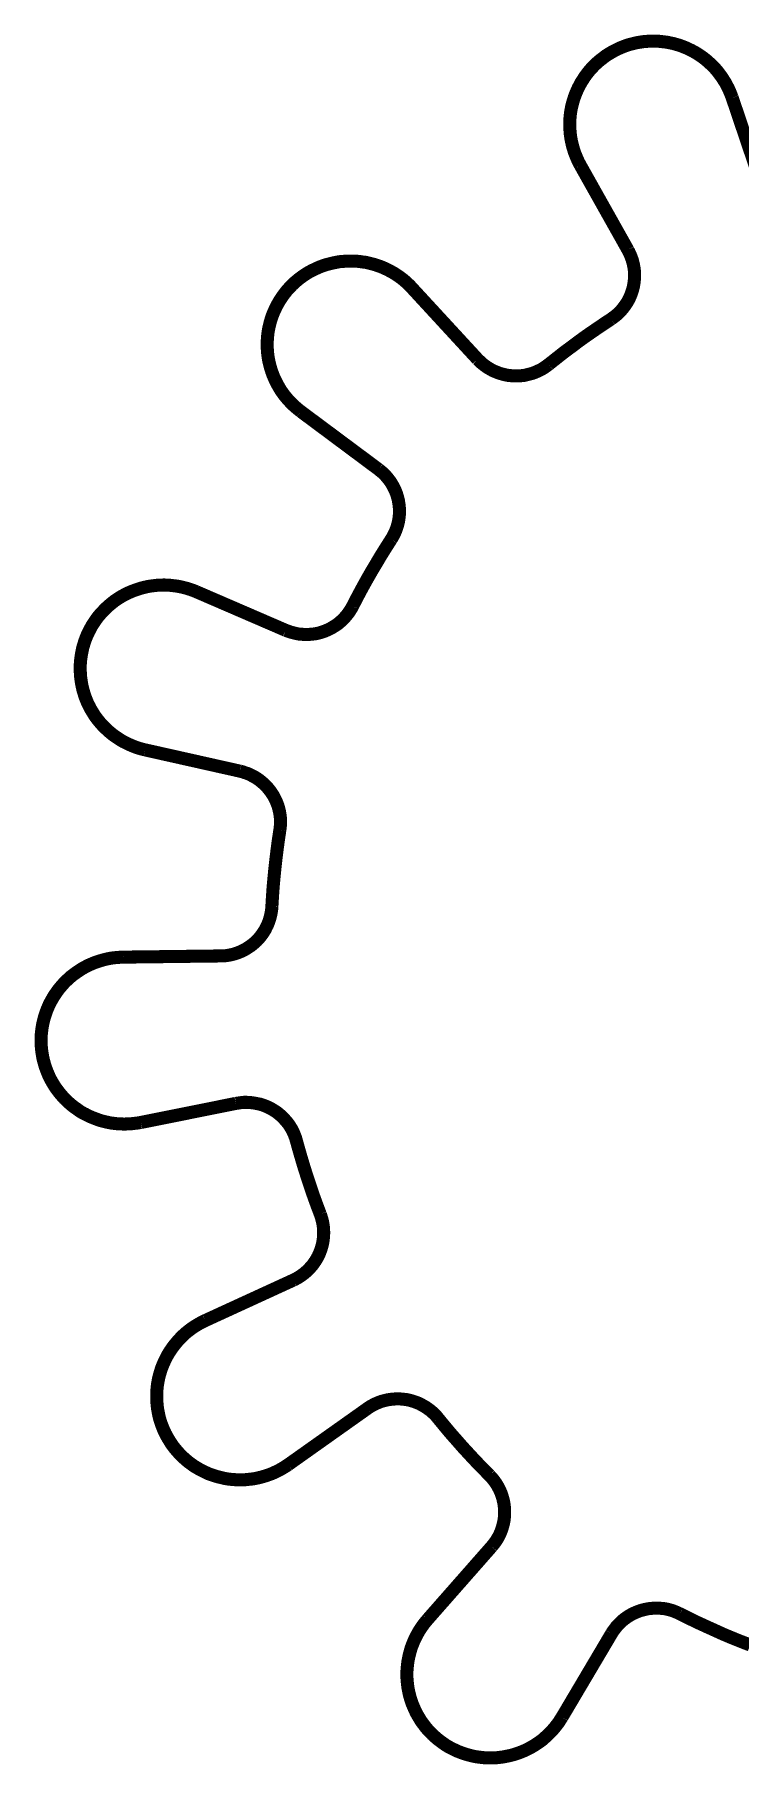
# Model space of a CAD drawing. Extents: x 0.4 to 23.1, y 0.4 to 16.1.
# Drawn here: x 1.398 to 1.931, y 10.478 to 11.784 of the extents above; entities that cross this region are included whole.
import ezdxf

# ---------------------------------------------------------------- set-up
doc = ezdxf.new("R2010")
doc.units = 0
doc.layers.get('0').update_dxf_attribs({"linetype": 'CONTINUOUS'})

msp = doc.modelspace()

# ---------------------------------------------------------------- linework, layer by layer
at = {"color": 0, "const_width": 0.00985}
for points in [[(1.92486, 11.7361), (1.92399, 11.7384), (1.92301, 11.7408), (1.92199, 11.7431), (1.92085, 11.7453), (1.91965, 11.7476), (1.91829, 11.7497), (1.91694, 11.7518), (1.9139, 11.7559), (1.91228, 11.7578), (1.91054, 11.7597), (1.90875, 11.7614), (1.9069, 11.7631), (1.90494, 11.7648), (1.903, 11.7663), (1.90093, 11.7678), (1.89882, 11.7692), (1.89665, 11.7705), (1.89442, 11.7717), (1.89219, 11.7728), (1.88986, 11.7739), (1.88753, 11.7748), (1.88514, 11.7757), (1.88276, 11.7764), (1.88032, 11.7771), (1.87782, 11.7776), (1.87537, 11.7781), (1.87283, 11.7784), (1.87033, 11.7787), (1.86783, 11.7789), (1.86529, 11.7789), (1.86279, 11.7789), (1.86025, 11.7787), (1.85775, 11.7785), (1.85525, 11.7781), (1.85275, 11.7777), (1.85026, 11.7771), (1.84782, 11.7765), (1.84543, 11.7758), (1.84304, 11.7749), (1.84071, 11.774), (1.83838, 11.7729), (1.83615, 11.7718), (1.83393, 11.7706), (1.83176, 11.7693), (1.82964, 11.768), (1.82758, 11.7664), (1.82557, 11.7649), (1.82362, 11.7633), (1.82178, 11.7616), (1.81999, 11.7598), (1.81825, 11.758), (1.81662, 11.7561), (1.81506, 11.7541), (1.81358, 11.7521), (1.81218, 11.7499), (1.81082, 11.7478), (1.80963, 11.7456), (1.80843, 11.7433), (1.8074, 11.741), (1.80643, 11.7387), (1.80556, 11.7363), (1.80479, 11.7339), (1.80414, 11.7315), (1.80354, 11.7291), (1.80306, 11.7266), (1.80268, 11.7241), (1.8024, 11.7216), (1.80225, 11.719), (1.80219, 11.7165), (1.80219, 11.714), (1.80236, 11.7115), (1.80257, 11.7089), (1.8029, 11.7064), (1.80333, 11.7039), (1.80387, 11.7015), (1.80447, 11.6991), (1.80524, 11.6966), (1.80604, 11.6942), (1.80697, 11.6919), (1.80794, 11.6896), (1.80903, 11.6873), (1.81022, 11.6851)], [(1.94829, 11.6668), (1.92486, 11.7361)], [(1.84608, 11.6213), (1.81022, 11.6851)], [(1.83322, 11.569), (1.8349, 11.5702), (1.83653, 11.5714), (1.83806, 11.5727), (1.83957, 11.5742), (1.84099, 11.5756), (1.84229, 11.5772), (1.84353, 11.5788), (1.84472, 11.5805), (1.84581, 11.5822), (1.84679, 11.584), (1.84765, 11.5858), (1.84842, 11.5877), (1.84912, 11.5897), (1.84972, 11.5916), (1.85021, 11.5936), (1.85058, 11.5956), (1.85086, 11.5977), (1.85107, 11.5997), (1.85113, 11.6017), (1.85107, 11.6037), (1.85097, 11.6058), (1.85069, 11.6078), (1.85032, 11.6099), (1.84987, 11.6118), (1.84933, 11.6138), (1.84864, 11.6157), (1.84787, 11.6176), (1.847, 11.6195), (1.84608, 11.6213)], [(1.683, 11.5926), (1.68126, 11.5945), (1.67942, 11.5962), (1.67757, 11.5979), (1.67562, 11.5995), (1.67356, 11.601), (1.6715, 11.6024), (1.66938, 11.6038), (1.66721, 11.605), (1.66493, 11.6062), (1.66265, 11.6073), (1.66037, 11.6083), (1.65799, 11.6092), (1.6556, 11.61), (1.65315, 11.6107), (1.65072, 11.6113), (1.64828, 11.6119), (1.64578, 11.6122), (1.64328, 11.6126), (1.64074, 11.6128), (1.63824, 11.6129), (1.63569, 11.6129), (1.63319, 11.6128), (1.63064, 11.6126), (1.62815, 11.6124), (1.62565, 11.6119), (1.62315, 11.6114), (1.62071, 11.6108), (1.61833, 11.6102), (1.61589, 11.6094), (1.6135, 11.6085), (1.61122, 11.6075), (1.60889, 11.6064), (1.60667, 11.6053), (1.60449, 11.6041), (1.60232, 11.6027), (1.60026, 11.6013), (1.59819, 11.5998), (1.59625, 11.5982), (1.59435, 11.5966), (1.5925, 11.5948), (1.58903, 11.5912), (1.58746, 11.5892), (1.58594, 11.5872), (1.58447, 11.5851), (1.58311, 11.583), (1.58182, 11.5808), (1.58063, 11.5786), (1.57954, 11.5763), (1.5785, 11.574), (1.57758, 11.5717), (1.57676, 11.5693), (1.57601, 11.5668), (1.57542, 11.5644), (1.57487, 11.562), (1.57443, 11.5595), (1.57411, 11.557), (1.57389, 11.5544), (1.57374, 11.5519), (1.57374, 11.5494), (1.57379, 11.5469), (1.57394, 11.5443), (1.57422, 11.5418), (1.5746, 11.5393), (1.57508, 11.5368), (1.57568, 11.5344), (1.57633, 11.532), (1.5771, 11.5296), (1.57796, 11.5272), (1.57894, 11.5248), (1.57997, 11.5226), (1.58111, 11.5203), (1.58236, 11.5181), (1.58365, 11.5159), (1.58507, 11.5138), (1.58653, 11.5118), (1.58811, 11.5098), (1.58979, 11.5079), (1.59147, 11.5061), (1.59326, 11.5043), (1.59517, 11.5026), (1.59706, 11.501), (1.59907, 11.4994)], [(1.73258, 11.5388), (1.683, 11.5926)], [(1.83322, 11.569), (1.82721, 11.565), (1.82118, 11.5609), (1.81521, 11.5568), (1.80935, 11.5526), (1.8035, 11.5482), (1.79769, 11.5439), (1.79199, 11.5394), (1.78629, 11.5349)], [(1.73258, 11.5388), (1.73406, 11.5374), (1.73551, 11.536), (1.73708, 11.5347), (1.73872, 11.5335), (1.74046, 11.5323), (1.74219, 11.5313), (1.74397, 11.5303), (1.74582, 11.5295), (1.74772, 11.5287), (1.74968, 11.528), (1.75162, 11.5275), (1.75364, 11.527), (1.75564, 11.5266), (1.75765, 11.5264), (1.75971, 11.5262), (1.76172, 11.5262), (1.76378, 11.5262), (1.76585, 11.5264), (1.76785, 11.5266), (1.76986, 11.5271), (1.77186, 11.5276), (1.77382, 11.5281), (1.77572, 11.5288), (1.77761, 11.5296), (1.77946, 11.5305), (1.78125, 11.5314), (1.78299, 11.5325), (1.78467, 11.5337), (1.78629, 11.5349)], [(1.65776, 11.4557), (1.59907, 11.4994)], [(1.66726, 11.4027), (1.66835, 11.4045), (1.66932, 11.4063), (1.67019, 11.4081), (1.67101, 11.41), (1.67165, 11.4119), (1.67225, 11.4139), (1.67275, 11.4158), (1.67312, 11.4179), (1.67339, 11.4199), (1.67356, 11.4219), (1.67361, 11.424), (1.67356, 11.426), (1.67339, 11.4281), (1.67312, 11.4301), (1.67279, 11.4321), (1.67231, 11.4341), (1.67176, 11.436), (1.67111, 11.438), (1.67031, 11.4399), (1.66943, 11.4417), (1.66851, 11.4435), (1.66743, 11.4453), (1.66629, 11.447), (1.66504, 11.4486), (1.66374, 11.4502), (1.66238, 11.4517), (1.66092, 11.4531), (1.65935, 11.4544), (1.65776, 11.4557)], [(1.66726, 11.4027), (1.66336, 11.3966), (1.65956, 11.3905), (1.65582, 11.3842), (1.65213, 11.378), (1.64854, 11.3717), (1.64501, 11.3653), (1.6416, 11.3589), (1.63829, 11.3525)], [(1.52046, 11.3632), (1.51813, 11.3642), (1.51574, 11.365), (1.51329, 11.3658), (1.5109, 11.3664), (1.5084, 11.367), (1.50592, 11.3675), (1.50342, 11.3678), (1.50092, 11.3681), (1.49843, 11.3683), (1.49588, 11.3684), (1.49338, 11.3683), (1.49083, 11.3682), (1.48833, 11.3679), (1.48583, 11.3676), (1.48335, 11.3672), (1.48085, 11.3666), (1.4784, 11.366), (1.47601, 11.3652), (1.47364, 11.3644), (1.47131, 11.3635), (1.46897, 11.3625), (1.46669, 11.3614), (1.46446, 11.3602), (1.46229, 11.3589), (1.46018, 11.3575), (1.45811, 11.3561), (1.45611, 11.3545), (1.45421, 11.3529), (1.45231, 11.3512), (1.45053, 11.3494), (1.44879, 11.3476), (1.4471, 11.3457), (1.44553, 11.3438), (1.44407, 11.3417), (1.44265, 11.3396), (1.44129, 11.3375), (1.44006, 11.3352), (1.43892, 11.333), (1.43782, 11.3307), (1.43685, 11.3284), (1.43599, 11.326), (1.43522, 11.3236), (1.43451, 11.3212), (1.43397, 11.3187), (1.43349, 11.3163), (1.43311, 11.3138), (1.43278, 11.3112), (1.43261, 11.3087), (1.43251, 11.3062), (1.43257, 11.3037), (1.43267, 11.3012), (1.43289, 11.2987), (1.43321, 11.2962), (1.4336, 11.2937), (1.43414, 11.2912), (1.43474, 11.2887), (1.43549, 11.2863), (1.43625, 11.2839), (1.43718, 11.2816), (1.43815, 11.2792), (1.43929, 11.277), (1.44043, 11.2747), (1.44174, 11.2726), (1.44308, 11.2704), (1.4445, 11.2683), (1.44607, 11.2663), (1.44764, 11.2644), (1.44933, 11.2625), (1.45111, 11.2607), (1.4529, 11.259), (1.45481, 11.2573), (1.45676, 11.2557), (1.45876, 11.2542), (1.46089, 11.2528), (1.463, 11.2514), (1.46522, 11.2501), (1.46744, 11.249), (1.46972, 11.2479), (1.47206, 11.2469), (1.47439, 11.246), (1.47678, 11.2452), (1.47922, 11.2445), (1.48167, 11.2439)], [(1.58762, 11.3342), (1.52046, 11.3632)], [(1.58762, 11.3342), (1.58951, 11.3335), (1.59147, 11.3328), (1.59343, 11.3323), (1.59543, 11.3318), (1.59744, 11.3314), (1.59944, 11.3312), (1.60151, 11.3311), (1.60351, 11.3311), (1.60558, 11.3311), (1.60764, 11.3313), (1.60965, 11.3315), (1.61165, 11.3319), (1.61367, 11.3324), (1.61561, 11.333), (1.61751, 11.3337), (1.61942, 11.3345), (1.62125, 11.3354), (1.62304, 11.3364), (1.62478, 11.3375), (1.62646, 11.3386), (1.62804, 11.3398), (1.62961, 11.3412), (1.63108, 11.3426), (1.63249, 11.3441), (1.63385, 11.3457), (1.6351, 11.3473), (1.63624, 11.349), (1.63732, 11.3507), (1.63829, 11.3525)], [(1.55306, 11.2279), (1.48167, 11.2439)], [(1.58328, 11.1833), (1.58356, 11.1853), (1.58371, 11.1874), (1.58376, 11.1894), (1.58371, 11.1915), (1.58361, 11.1935), (1.58333, 11.1955), (1.58296, 11.1975), (1.58247, 11.1995), (1.58192, 11.2015), (1.58122, 11.2034), (1.58046, 11.2053), (1.57958, 11.2071), (1.57861, 11.209), (1.57753, 11.2107), (1.57639, 11.2124), (1.57514, 11.214), (1.57383, 11.2156), (1.57243, 11.2171), (1.57096, 11.2185), (1.56944, 11.2198), (1.56782, 11.2211), (1.56614, 11.2223), (1.5644, 11.2234), (1.56261, 11.2243), (1.56076, 11.2253), (1.55892, 11.2261), (1.55701, 11.2267), (1.55501, 11.2274), (1.55306, 11.2279)], [(1.58328, 11.1833), (1.58219, 11.1762), (1.58122, 11.1689), (1.58035, 11.1618), (1.57954, 11.1546), (1.57883, 11.1473), (1.57818, 11.1401), (1.57769, 11.1329), (1.57726, 11.1257)], [(1.53842, 11.0884), (1.54042, 11.0884), (1.54249, 11.0886), (1.54449, 11.0889), (1.5465, 11.0893), (1.5485, 11.0898), (1.55046, 11.0904), (1.55236, 11.0911), (1.55425, 11.0919), (1.5561, 11.0928), (1.55789, 11.0938), (1.55957, 11.0949), (1.56125, 11.096), (1.56288, 11.0973), (1.56446, 11.0986), (1.56592, 11.1), (1.56733, 11.1015), (1.56863, 11.1031), (1.56987, 11.1047), (1.57101, 11.1064), (1.5721, 11.1081), (1.57303, 11.11), (1.57394, 11.1118), (1.57471, 11.1137), (1.57536, 11.1156), (1.57596, 11.1176), (1.57644, 11.1196), (1.57682, 11.1216), (1.5771, 11.1236), (1.57726, 11.1257)], [(1.46522, 11.0875), (1.46272, 11.0874), (1.46018, 11.0872), (1.45768, 11.087), (1.45518, 11.0866), (1.45269, 11.0861), (1.45025, 11.0855), (1.44781, 11.0848), (1.44542, 11.084), (1.44303, 11.0832), (1.44069, 11.0822), (1.43842, 11.0812), (1.43619, 11.08), (1.43397, 11.0788), (1.43181, 11.0774), (1.42974, 11.076), (1.42768, 11.0745), (1.42572, 11.073), (1.42383, 11.0713), (1.42199, 11.0696), (1.42019, 11.0678), (1.41851, 11.0659), (1.41689, 11.064), (1.41536, 11.062), (1.4139, 11.0599), (1.41249, 11.0578), (1.41124, 11.0556), (1.41, 11.0534), (1.4089, 11.0512), (1.40787, 11.0488), (1.40696, 11.0465), (1.40614, 11.0441), (1.40539, 11.0417), (1.40474, 11.0392), (1.40419, 11.0368), (1.40375, 11.0343), (1.40343, 11.0318), (1.40315, 11.0293), (1.40306, 11.0268), (1.403, 11.0242), (1.40306, 11.0217), (1.40321, 11.0192), (1.40349, 11.0167), (1.40386, 11.0142), (1.40429, 11.0117), (1.40489, 11.0092), (1.40554, 11.0068), (1.40631, 11.0044), (1.40717, 11.002), (1.4081, 10.9997), (1.40913, 10.9973), (1.41026, 10.9951), (1.41151, 10.9929), (1.41282, 10.9907), (1.41422, 10.9886), (1.41569, 10.9866), (1.41726, 10.9846), (1.41889, 10.9827), (1.42057, 10.9808), (1.42236, 10.9791), (1.42426, 10.9773), (1.42617, 10.9757), (1.42817, 10.9741), (1.43024, 10.9727), (1.43229, 10.9712), (1.43446, 10.9699), (1.43668, 10.9688), (1.43896, 10.9676), (1.44125, 10.9666), (1.44358, 10.9657), (1.44596, 10.9648), (1.44835, 10.964), (1.45079, 10.9634), (1.45329, 10.9628), (1.45574, 10.9623), (1.45822, 10.962), (1.46078, 10.9617), (1.46326, 10.9616), (1.46582, 10.9615), (1.46832, 10.9616), (1.47086, 10.9617), (1.47336, 10.962), (1.47586, 10.9623), (1.47835, 10.9627)], [(1.53842, 11.0884), (1.46522, 11.0875)], [(1.55007, 10.9771), (1.47835, 10.9627)], [(1.59581, 10.9487), (1.59526, 10.9507), (1.59457, 10.9526), (1.59381, 10.9545), (1.59293, 10.9564), (1.59196, 10.9582), (1.59088, 10.9599), (1.58974, 10.9616), (1.58849, 10.9632), (1.58713, 10.9647), (1.58572, 10.9663), (1.58425, 10.9677), (1.58274, 10.969), (1.58111, 10.9703), (1.57943, 10.9714), (1.57769, 10.9725), (1.5759, 10.9735), (1.57406, 10.9744), (1.57215, 10.9752), (1.57026, 10.9759), (1.56831, 10.9765), (1.56629, 10.9769), (1.56429, 10.9773), (1.56228, 10.9776), (1.56028, 10.9778), (1.55821, 10.9779), (1.55615, 10.9779), (1.55414, 10.9777), (1.55208, 10.9774), (1.55007, 10.9771)], [(1.59581, 10.9487), (1.59776, 10.9417), (1.59978, 10.9348), (1.60189, 10.9278), (1.60411, 10.9209), (1.60639, 10.914), (1.60872, 10.9072), (1.61122, 10.9003), (1.61376, 10.8936)], [(1.59343, 10.8437), (1.59526, 10.8446), (1.59706, 10.8456), (1.59879, 10.8467), (1.60047, 10.8479), (1.60206, 10.8491), (1.60362, 10.8505), (1.60508, 10.8519), (1.60781, 10.8549), (1.61019, 10.8583), (1.61122, 10.86), (1.61219, 10.8618), (1.61307, 10.8637), (1.61382, 10.8656), (1.61447, 10.8675), (1.61507, 10.8695), (1.61556, 10.8715), (1.61589, 10.8735), (1.61615, 10.8755), (1.61632, 10.8776), (1.61637, 10.8796), (1.61632, 10.8816), (1.61615, 10.8837), (1.61589, 10.8857), (1.6155, 10.8877), (1.61501, 10.8897), (1.61442, 10.8917), (1.61376, 10.8936)], [(1.59343, 10.8437), (1.52696, 10.8132)], [(1.52696, 10.8132), (1.52468, 10.8121), (1.52246, 10.8109), (1.52029, 10.8096), (1.51818, 10.8083), (1.51606, 10.8068), (1.51411, 10.8053), (1.5121, 10.8037), (1.51025, 10.802), (1.50846, 10.8002), (1.50672, 10.7984), (1.50504, 10.7964), (1.50347, 10.7945), (1.50196, 10.7925), (1.50054, 10.7904), (1.49918, 10.7883), (1.49794, 10.7861), (1.49681, 10.7838), (1.49571, 10.7815), (1.49474, 10.7792), (1.49382, 10.7769), (1.49306, 10.7744), (1.49235, 10.772), (1.49175, 10.7696), (1.49126, 10.7671), (1.49083, 10.7646), (1.49056, 10.7621), (1.4904, 10.7596), (1.49029, 10.7571), (1.49029, 10.7545), (1.4904, 10.752), (1.49061, 10.7495), (1.49089, 10.747), (1.49132, 10.7445), (1.49181, 10.742), (1.4924, 10.7395), (1.49311, 10.7371), (1.49393, 10.7347), (1.49485, 10.7324), (1.49582, 10.73), (1.4969, 10.7278), (1.4981, 10.7255), (1.49935, 10.7234), (1.50071, 10.7212), (1.50211, 10.7191), (1.50364, 10.7171), (1.50521, 10.7152), (1.50689, 10.7133), (1.50863, 10.7114), (1.51047, 10.7097), (1.51237, 10.708), (1.51432, 10.7064), (1.51633, 10.7049), (1.51839, 10.7034), (1.52056, 10.7021), (1.52274, 10.7008), (1.52496, 10.6997), (1.52724, 10.6986), (1.52957, 10.6975), (1.5319, 10.6967), (1.53429, 10.6959), (1.53674, 10.6952), (1.53917, 10.6946), (1.54167, 10.694), (1.54411, 10.6936), (1.54665, 10.6933), (1.54915, 10.6931), (1.55165, 10.693), (1.55419, 10.6929), (1.55675, 10.693), (1.55925, 10.6933), (1.56174, 10.6935), (1.56424, 10.6939), (1.56674, 10.6944), (1.56917, 10.695), (1.57161, 10.6957), (1.574, 10.6965), (1.57639, 10.6973), (1.57872, 10.6983), (1.581, 10.6994), (1.58322, 10.7005), (1.58544, 10.7018), (1.58757, 10.7031), (1.58968, 10.7045)], [(1.70269, 10.7395), (1.70139, 10.7411), (1.69997, 10.7426), (1.69846, 10.744), (1.69694, 10.7453), (1.69532, 10.7465), (1.69363, 10.7477), (1.69189, 10.7487), (1.69011, 10.7497), (1.68826, 10.7507), (1.68636, 10.7514), (1.68446, 10.7521), (1.68251, 10.7527), (1.6805, 10.7532), (1.6785, 10.7536), (1.67649, 10.7538), (1.67443, 10.754), (1.67236, 10.7541), (1.67036, 10.754), (1.66829, 10.7539), (1.66629, 10.7536), (1.66428, 10.7533), (1.66228, 10.7528), (1.66032, 10.7523), (1.65836, 10.7516), (1.65647, 10.7508), (1.65463, 10.75), (1.65283, 10.749), (1.65104, 10.748), (1.64936, 10.7468)], [(1.64936, 10.7468), (1.58968, 10.7045)], [(1.70269, 10.7395), (1.70731, 10.7339), (1.71197, 10.7283), (1.71674, 10.7229), (1.72157, 10.7174), (1.72646, 10.7121), (1.73139, 10.7068), (1.73643, 10.7016), (1.74154, 10.6964)], [(1.74322, 10.6426), (1.74451, 10.6442), (1.74576, 10.6458), (1.7469, 10.6475), (1.74794, 10.6492), (1.74892, 10.651), (1.74978, 10.6529), (1.75054, 10.6548), (1.75119, 10.6567), (1.75174, 10.6587), (1.75222, 10.6607), (1.75261, 10.6627), (1.75282, 10.6648), (1.75299, 10.6668), (1.75299, 10.6688), (1.75293, 10.6708), (1.75276, 10.6729), (1.7525, 10.6749), (1.75211, 10.6769), (1.75162, 10.6789), (1.75103, 10.6809), (1.75038, 10.6828), (1.74957, 10.6847), (1.74869, 10.6865), (1.74772, 10.6883), (1.74664, 10.6901), (1.7455, 10.6917), (1.74425, 10.6934), (1.74289, 10.6949), (1.74154, 10.6964)], [(1.74322, 10.6426), (1.69493, 10.5877)], [(1.69493, 10.5877), (1.69325, 10.5857), (1.69174, 10.5838), (1.69026, 10.5817), (1.68886, 10.5796), (1.68756, 10.5774), (1.68636, 10.5752), (1.68522, 10.5729), (1.68419, 10.5706), (1.68326, 10.5683), (1.6824, 10.5659), (1.68169, 10.5635), (1.68104, 10.561), (1.6805, 10.5586), (1.68001, 10.5561), (1.67969, 10.5536), (1.67942, 10.5511), (1.67925, 10.5486), (1.67919, 10.5461), (1.67925, 10.5435), (1.67942, 10.541), (1.67969, 10.5385), (1.68001, 10.536), (1.6805, 10.5335), (1.68104, 10.531), (1.68169, 10.5286), (1.68246, 10.5262), (1.68326, 10.5238), (1.68425, 10.5215), (1.68528, 10.5192), (1.68636, 10.5169), (1.68761, 10.5147), (1.68892, 10.5125), (1.69026, 10.5104), (1.69179, 10.5084), (1.69331, 10.5063), (1.69493, 10.5044), (1.69667, 10.5026), (1.6984, 10.5008), (1.70025, 10.4991), (1.70221, 10.4974), (1.70415, 10.4959), (1.70622, 10.4944), (1.70833, 10.4929), (1.71044, 10.4916), (1.71268, 10.4904), (1.71724, 10.4882), (1.71957, 10.4873), (1.72194, 10.4864), (1.72433, 10.4857), (1.72678, 10.485), (1.72922, 10.4844), (1.73172, 10.4839), (1.73671, 10.4833), (1.73926, 10.4831), (1.74175, 10.4831), (1.74431, 10.4831), (1.74685, 10.4832), (1.74935, 10.4835), (1.75185, 10.4838), (1.75435, 10.4843), (1.75678, 10.4848), (1.75922, 10.4854), (1.76167, 10.4862), (1.76406, 10.487), (1.76639, 10.4879), (1.76872, 10.4889), (1.77094, 10.49), (1.77317, 10.4912), (1.77539, 10.4925), (1.7775, 10.4939), (1.77957, 10.4953), (1.78157, 10.4968), (1.78347, 10.4985), (1.78537, 10.5002), (1.78717, 10.502), (1.7889, 10.5038), (1.79058, 10.5057), (1.79215, 10.5077), (1.79368, 10.5097), (1.79503, 10.5118), (1.79639, 10.5139)], [(1.88542, 10.5918), (1.88357, 10.5927), (1.88167, 10.5935), (1.87978, 10.5942), (1.87782, 10.5948), (1.87582, 10.5953), (1.87381, 10.5957), (1.87181, 10.5959), (1.86974, 10.5961), (1.86768, 10.5961), (1.86567, 10.5961), (1.86361, 10.5959), (1.8616, 10.5957), (1.8596, 10.5953), (1.85758, 10.5948), (1.85562, 10.5943), (1.85368, 10.5936), (1.85178, 10.5928), (1.84993, 10.592), (1.84814, 10.591), (1.8464, 10.59), (1.84472, 10.5888), (1.84304, 10.5876), (1.84153, 10.5863), (1.84, 10.5848), (1.8386, 10.5834), (1.83724, 10.5819), (1.83599, 10.5802), (1.83479, 10.5786), (1.83371, 10.5769)], [(1.88542, 10.5918), (1.89187, 10.5886), (1.89844, 10.5854), (1.905, 10.5824), (1.91162, 10.5794), (1.91824, 10.5764), (1.92492, 10.5736), (1.93164, 10.5709), (1.93842, 10.5683)], [(1.83371, 10.5769), (1.79639, 10.5139)]]:
    msp.add_lwpolyline(points, dxfattribs=at)

doc.saveas('drawing.dxf')
